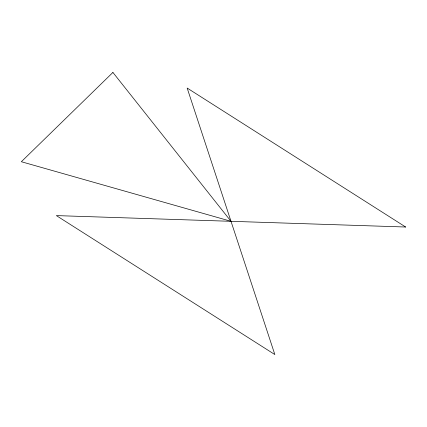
<?xml version="1.0" encoding="UTF-8"?>
<svg xmlns="http://www.w3.org/2000/svg" width="427" height="427" viewBox="0 0 427 427"><rect width="100%" height="100%" fill="white"/><g stroke="black" fill="none" stroke-linecap="round" stroke-linejoin="round"><path stroke-width="0.64" d="M112.915 72.446L21.35 161.726L231.002 221.303L112.915 72.446M405.65 227.015L56.353 215.598L274.844 354.554L187.159 88.053L405.65 227.015"/></g></svg>
